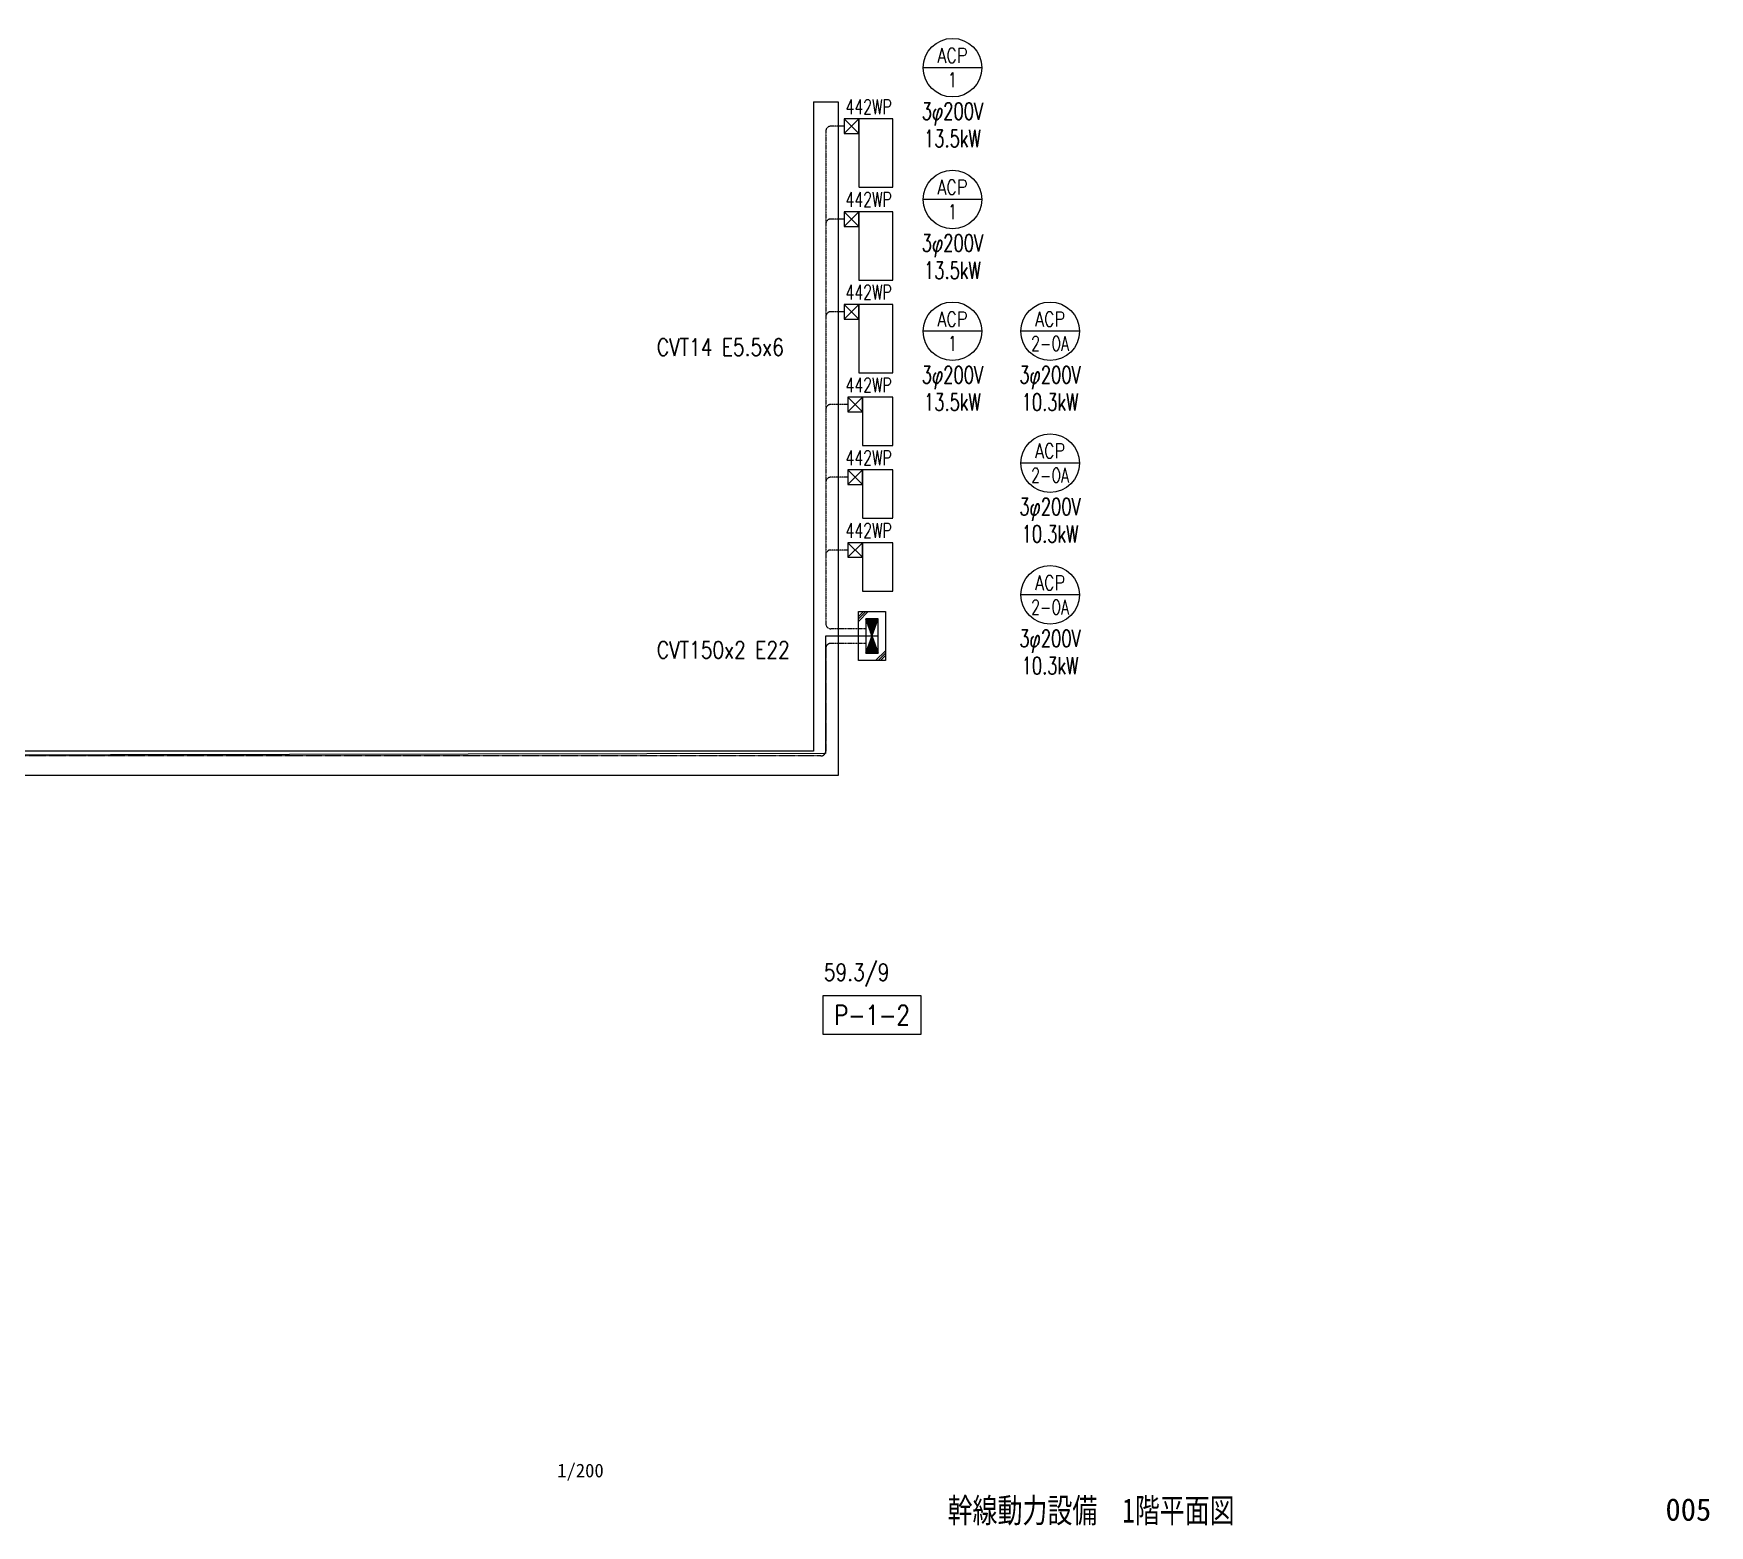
# Model space of a CAD drawing. Header units: millimetres. Extents: x 2600 to 176612, y 1461 to 57300.
# Drawn here: x 48163 to 82507, y 1461 to 32023 of the extents above; entities that cross this region are included whole.
import ezdxf
from ezdxf.enums import TextEntityAlignment as Align

# ---------------------------------------------------------------- set-up
doc = ezdxf.new("R2010")
doc.units = ezdxf.units.MM
doc.header["$LTSCALE"] = 0.2
doc.set_wipeout_variables(frame=1)
for name, pattern in [('CENTER', [50.8, 31.75, -6.35, 6.35, -6.35]), ('DASHED', [19.05, 12.7, -6.35]), ('HIDDEN', [9.525, 6.35, -3.175])]:
    doc.linetypes.add(name, pattern=pattern)
doc.layers.add('1_hojo', color=190, linetype='Continuous', plot=False)
for name, color, linetype in [('1_ケーブルラック', 3, 'Continuous'), ('1_シンボル', 2, 'Continuous'), ('1_強調文字', 4, 'Continuous'), ('1_文字', 3, 'Continuous'), ('1_機器', 7, 'HIDDEN'), ('1_機器番号', 3, 'Continuous'), ('1_配線_3', 1, 'DASHED'), ('1_配線_4', 1, 'CENTER'), ('A_建築', 8, 'Continuous'), ('枠内記述', 3, 'Continuous')]:
    doc.layers.add(name, color=color, linetype=linetype)
doc.styles.get("Standard").update_dxf_attribs({"font": 'simplex.shx', "width": 0.8, "bigfont": 'extfont2.shx'})
doc.styles.add('ゴシック', font='MS Gothic.ttf', dxfattribs={"height": 4})
pattern_1 = [(0, (-72500, -18575), (0, 3.175), [])]

# ---------------------------------------------------------------- blocks, each defined once
blk = doc.blocks.new('C-ﾌﾟﾙﾎﾞｯｸｽ')
at = {"color": 0, "linetype": 'ByBlock'}
for p, q in [((-150, 150), (150, -150)), ((150, 150), (-150, -150))]:
    blk.add_line(p, q, dxfattribs=at)
blk.add_lwpolyline([(-150, -150), (150, -150), (150, 150), (-150, 150)], close=True, dxfattribs=at)
blk = doc.blocks.new('MP-動力制御盤')
at = {"linetype": 'ByBlock'}
h = blk.add_hatch(dxfattribs=at)
h.set_pattern_fill('LINE', color=0, style=0)
h.set_pattern_definition(pattern_1)
h.paths.add_polyline_path([(-350, 250), (0, 125), (-350, 0)])
h = blk.add_hatch(dxfattribs=at)
h.set_pattern_fill('LINE', color=0, style=0)
h.set_pattern_definition(pattern_1)
h.paths.add_polyline_path([(350, 250), (0, 125), (350, 0)])
at = {"color": 0, "linetype": 'ByBlock'}
for p, q in [((-350, 250), (350, 0)), ((350, 250), (-350, 0))]:
    blk.add_line(p, q, dxfattribs=at)
blk.add_lwpolyline([(-350, 0), (350, 0), (350, 250), (-350, 250)], close=True, dxfattribs=at)

msp = doc.modelspace()

# ---------------------------------------------------------------- linework, layer by layer
at = {"layer": '1_hojo'}
msp.add_lwpolyline([(65469, 19680), (64393, 19680), (64393, 17275), (9454, 17175), (9454, 16297)], dxfattribs=at)
at = {"layer": '1_ケーブルラック'}
for p, q in [((64149, 30625), (64649, 30625)), ((64149, 30625), (64149, 17325)), ((64649, 30625), (64649, 16825)), ((64149, 17325), (17229, 17325)), ((64649, 16825), (36529, 16825))]:
    msp.add_line(p, q, dxfattribs=at)
at = {"layer": '1_機器'}
for points in [[(65074, 28873), (65769, 28873), (65769, 30273), (65074, 30273)], [(65074, 26973), (65769, 26973), (65769, 28373), (65074, 28373)], [(65074, 25073), (65769, 25073), (65769, 26473), (65074, 26473)], [(65149, 23583), (65769, 23583), (65769, 24573), (65149, 24573)], [(65149, 22093), (65769, 22093), (65769, 23083), (65149, 23083)], [(65149, 20603), (65769, 20603), (65769, 21593), (65149, 21593)]]:
    msp.add_lwpolyline(points, close=True, dxfattribs=at)
at = {"layer": '1_配線_3'}
for p, q in [((64399, 30023), (64399, 19930)), ((64774, 30123), (64499, 30123)), ((64774, 28223), (64499, 28223)), ((64774, 26323), (64499, 26323)), ((64849, 24423), (64499, 24423)), ((64849, 22933), (64499, 22933)), ((64849, 21443), (64499, 21443)), ((65219, 19830), (64499, 19830)), ((65219, 19530), (64499, 19530))]:
    msp.add_line(p, q, dxfattribs=at)
for centre, start, end in [((64499, 30023), 90, 180), ((64499, 28123), 90, 180), ((64499, 26223), 90, 180), ((64499, 24323), 90, 180), ((64499, 22833), 90, 180), ((64499, 21343), 90, 180), ((64499, 19930), 180, 270)]:
    msp.add_arc(centre, 100, start, end, dxfattribs=at)
at = {"layer": '1_配線_4'}
for p, q in [((64399, 19430), (64399, 17325)), ((64299, 17225), (16706, 17225))]:
    msp.add_line(p, q, dxfattribs=at)
for centre, start, end in [((64499, 19430), 90, 180), ((64299, 17325), 270, 0)]:
    msp.add_arc(centre, 100, start, end, dxfattribs=at)
at = {"layer": 'A_建築'}
for p, q in [((65169, 20180), (65069, 20080)), ((65219, 20180), (65069, 20030)), ((65269, 20180), (65069, 19980)), ((65619, 19380), (65419, 19180)), ((65619, 19330), (65469, 19180)), ((65619, 19280), (65519, 19180))]:
    msp.add_line(p, q, dxfattribs=at)
msp.add_lwpolyline([(65069, 20180), (65619, 20180), (65619, 19180), (65069, 19180)], close=True, dxfattribs=at)

# ---------------------------------------------------------------- block references
at = {"layer": '1_シンボル', "lineweight": 0}
for p in [(64924, 30123), (64924, 28223), (64924, 26323), (64999, 24423), (64999, 22933), (64999, 21443)]:
    msp.add_blockref('C-ﾌﾟﾙﾎﾞｯｸｽ', p, dxfattribs=at)
at = {"layer": '1_シンボル', "linetype": 'Continuous', "lineweight": 0, "rotation": 90}
msp.add_blockref('MP-動力制御盤', (65469, 19680), dxfattribs=at)

# ---------------------------------------------------------------- texts
at = {"layer": '1_hojo', "width": 0.8}
for s, p in [('CVT14 E5.5x6', (60936, 25423)), ('CVT150x2 E22', (60936, 19222)), ('59.3/9', (64357, 12619))]:
    msp.add_text(s, height=350, dxfattribs=at).set_placement(p)
at = {"layer": '1_文字', "width": 0.7}
for p in [(64804, 30523), (64804, 28623), (64804, 26723), (64804, 24823), (64804, 23333), (64804, 21843)]:
    msp.add_text('442WP', height=300, dxfattribs=at).set_placement(p, align=Align.MIDDLE_LEFT)
at = {"layer": '1_機器番号', "width": 0.7}
for s, p in [('3φ200V', (66994, 30373)), ('13.5kW', (66994, 29873)), ('3φ200V', (66994, 27673)), ('13.5kW', (66994, 27173)), ('3φ200V', (66994, 24973)), ('3φ200V', (68994, 24973)), ('13.5kW', (66994, 24473)), ('10.3kW', (68994, 24473)), ('3φ200V', (68994, 22273)), ('10.3kW', (68994, 21773)), ('3φ200V', (68994, 19573)), ('10.3kW', (68994, 19073))]:
    msp.add_text(s, height=350, dxfattribs=at).set_placement(p, align=Align.MIDDLE)
at = {"layer": '枠内記述', "linetype": 'ByBlock', "lineweight": -2, "style": 'ゴシック'}
msp.add_text('1/200', height=280, dxfattribs=at).set_placement((58895, 2447))
at = {"layer": '枠内記述', "linetype": 'ByBlock', "lineweight": -2, "style": 'ゴシック', "width": 0.75}
msp.add_text('幹線動力設備\u30001階平面図', height=500, dxfattribs=at).set_placement((69835, 1769), align=Align.MIDDLE_CENTER)
at = {"layer": '枠内記述', "style": 'ゴシック'}
msp.add_text('005', height=460, dxfattribs=at).set_placement((81605, 1558))

# ---------------------------------------------------------------- next in the draw order: wipeouts: each hides what was drawn before it
for points in [[(66950, 32023), (66863, 32012), (66777, 31990), (66695, 31957), (66618, 31915), (66547, 31863), (66483, 31803), (66427, 31735), (66379, 31660), (66342, 31581), (66315, 31497), (66298, 31410), (66293, 31323), (66298, 31235), (66315, 31148), (66342, 31064), (66379, 30985), (66427, 30910), (66483, 30842), (66547, 30782), (66618, 30730), (66695, 30688), (66777, 30656), (66863, 30634), (66950, 30623), (67038, 30623), (67125, 30634), (67211, 30656), (67293, 30688), (67370, 30730), (67441, 30782), (67505, 30842), (67561, 30910), (67609, 30985), (67646, 31064), (67673, 31148), (67690, 31235), (67695, 31323), (67690, 31410), (67673, 31497), (67646, 31581), (67609, 31660), (67561, 31735), (67505, 31803), (67441, 31863), (67370, 31915), (67293, 31957), (67211, 31990), (67125, 32012), (67038, 32023)], [(66950, 29323), (66863, 29312), (66777, 29290), (66695, 29257), (66618, 29215), (66547, 29163), (66483, 29103), (66427, 29035), (66379, 28960), (66342, 28881), (66315, 28797), (66298, 28710), (66293, 28623), (66298, 28535), (66315, 28448), (66342, 28364), (66379, 28285), (66427, 28210), (66483, 28142), (66547, 28082), (66618, 28030), (66695, 27988), (66777, 27956), (66863, 27934), (66950, 27923), (67038, 27923), (67125, 27934), (67211, 27956), (67293, 27988), (67370, 28030), (67441, 28082), (67505, 28142), (67561, 28210), (67609, 28285), (67646, 28364), (67673, 28448), (67690, 28535), (67695, 28623), (67690, 28710), (67673, 28797), (67646, 28881), (67609, 28960), (67561, 29035), (67505, 29103), (67441, 29163), (67370, 29215), (67293, 29257), (67211, 29290), (67125, 29312), (67038, 29323)], [(66950, 26623), (66863, 26612), (66777, 26590), (66695, 26557), (66618, 26515), (66547, 26463), (66483, 26403), (66427, 26335), (66379, 26260), (66342, 26181), (66315, 26097), (66298, 26010), (66293, 25923), (66298, 25835), (66315, 25748), (66342, 25664), (66379, 25585), (66427, 25510), (66483, 25442), (66547, 25382), (66618, 25330), (66695, 25288), (66777, 25256), (66863, 25234), (66950, 25223), (67038, 25223), (67125, 25234), (67211, 25256), (67293, 25288), (67370, 25330), (67441, 25382), (67505, 25442), (67561, 25510), (67609, 25585), (67646, 25664), (67673, 25748), (67690, 25835), (67695, 25923), (67690, 26010), (67673, 26097), (67646, 26181), (67609, 26260), (67561, 26335), (67505, 26403), (67441, 26463), (67370, 26515), (67293, 26557), (67211, 26590), (67125, 26612), (67038, 26623)], [(68950, 26623), (68863, 26612), (68777, 26590), (68695, 26557), (68618, 26515), (68547, 26463), (68483, 26403), (68427, 26335), (68379, 26260), (68342, 26181), (68315, 26097), (68298, 26010), (68293, 25923), (68298, 25835), (68315, 25748), (68342, 25664), (68379, 25585), (68427, 25510), (68483, 25442), (68547, 25382), (68618, 25330), (68695, 25288), (68777, 25256), (68863, 25234), (68950, 25223), (69038, 25223), (69125, 25234), (69211, 25256), (69293, 25288), (69370, 25330), (69441, 25382), (69505, 25442), (69561, 25510), (69609, 25585), (69646, 25664), (69673, 25748), (69690, 25835), (69695, 25923), (69690, 26010), (69673, 26097), (69646, 26181), (69609, 26260), (69561, 26335), (69505, 26403), (69441, 26463), (69370, 26515), (69293, 26557), (69211, 26590), (69125, 26612), (69038, 26623)], [(68950, 23923), (68863, 23912), (68777, 23890), (68695, 23857), (68618, 23815), (68547, 23763), (68483, 23703), (68427, 23635), (68379, 23560), (68342, 23481), (68315, 23397), (68298, 23310), (68293, 23223), (68298, 23135), (68315, 23048), (68342, 22964), (68379, 22885), (68427, 22810), (68483, 22742), (68547, 22682), (68618, 22630), (68695, 22588), (68777, 22556), (68863, 22534), (68950, 22523), (69038, 22523), (69125, 22534), (69211, 22556), (69293, 22588), (69370, 22630), (69441, 22682), (69505, 22742), (69561, 22810), (69609, 22885), (69646, 22964), (69673, 23048), (69690, 23135), (69695, 23223), (69690, 23310), (69673, 23397), (69646, 23481), (69609, 23560), (69561, 23635), (69505, 23703), (69441, 23763), (69370, 23815), (69293, 23857), (69211, 23890), (69125, 23912), (69038, 23923)], [(68950, 21223), (68863, 21212), (68777, 21190), (68695, 21157), (68618, 21115), (68547, 21063), (68483, 21003), (68427, 20935), (68379, 20860), (68342, 20781), (68315, 20697), (68298, 20610), (68293, 20523), (68298, 20435), (68315, 20348), (68342, 20264), (68379, 20185), (68427, 20110), (68483, 20042), (68547, 19982), (68618, 19930), (68695, 19888), (68777, 19856), (68863, 19834), (68950, 19823), (69038, 19823), (69125, 19834), (69211, 19856), (69293, 19888), (69370, 19930), (69441, 19982), (69505, 20042), (69561, 20110), (69609, 20185), (69646, 20264), (69673, 20348), (69690, 20435), (69695, 20523), (69690, 20610), (69673, 20697), (69646, 20781), (69609, 20860), (69561, 20935), (69505, 21003), (69441, 21063), (69370, 21115), (69293, 21157), (69211, 21190), (69125, 21212), (69038, 21223)], [(64244, 12416), (66444, 12416), (66444, 11416), (64244, 11416)]]:
    msp.add_wipeout(points)

# ---------------------------------------------------------------- next in the draw order: linework, layer by layer
at = {"layer": '1_強調文字'}
msp.add_lwpolyline([(64344, 12316), (66344, 12316), (66344, 11516), (64344, 11516)], close=True, dxfattribs=at)
at = {"layer": '1_機器番号'}
for p, q in [((67594, 31323), (66394, 31323)), ((67594, 28623), (66394, 28623)), ((67594, 25923), (66394, 25923)), ((69594, 25923), (68394, 25923)), ((69594, 23223), (68394, 23223)), ((69594, 20523), (68394, 20523))]:
    msp.add_line(p, q, dxfattribs=at)
for centre in [(66994, 31323), (66994, 28623), (66994, 25923), (68994, 25923), (68994, 23223), (68994, 20523)]:
    msp.add_circle(centre, 600, dxfattribs=at)

# ---------------------------------------------------------------- next in the draw order: texts
at = {"layer": '1_強調文字', "width": 0.8}
msp.add_text('P-1-2', height=400, dxfattribs=at).set_placement((65344, 11916), align=Align.MIDDLE_CENTER)
at = {"layer": '1_機器番号'}
for s, width, p in [('ACP', 0.8, (66994, 31573)), ('1', 0.7, (66994, 31073)), ('ACP', 0.8, (66994, 28873)), ('1', 0.7, (66994, 28373)), ('ACP', 0.8, (66994, 26173)), ('ACP', 0.8, (68994, 26173)), ('1', 0.7, (66994, 25673)), ('2-OA', 0.7, (68994, 25673)), ('ACP', 0.8, (68994, 23473)), ('2-OA', 0.7, (68994, 22973)), ('ACP', 0.8, (68994, 20773)), ('2-OA', 0.7, (68994, 20273))]:
    msp.add_text(s, height=300, dxfattribs=dict(at, width=width)).set_placement(p, align=Align.MIDDLE_CENTER)

doc.saveas('drawing.dxf')
